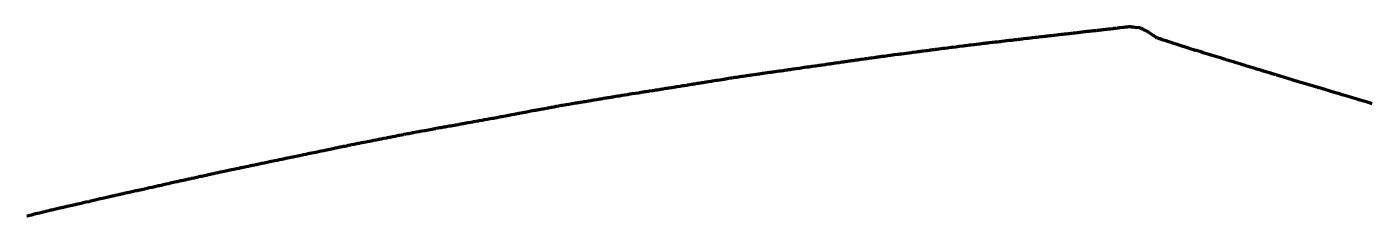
# Model space of a CAD drawing. Header units: metres. Extents: x 599858 to 604892, y 1147555 to 1148052.
# Drawn here: x 599858 to 600482, y 1147943 to 1148031 of the extents above; entities that cross this region are included whole.
import ezdxf

# ---------------------------------------------------------------- set-up
doc = ezdxf.new("R2010")
doc.units = ezdxf.units.M
doc.header["$MEASUREMENT"] = 0
doc.linetypes.add('DGN Style 5', pattern=[112.216283, 48.092693, -64.12359])
doc.layers.add('TF_T_---_Kabl-_2', color=5, linetype='DGN Style 5', lineweight=70)

msp = doc.modelspace()

# ---------------------------------------------------------------- linework, layer by layer
at = {"layer": 'TF_T_---_Kabl-_2'}
msp.add_polyline3d([(600481.68, 1147994.93, 20.66), (600480.52, 1147995.29, 20.68), (600480.05, 1147995.43, 20.68), (600477.808194, 1147996.106032, 20.677695), (600476.12, 1147996.61, 20.68), (600474.83, 1147997, 20.67), (600473.71, 1147997.34, 20.67), (600472.56, 1147997.68, 20.67), (600470.54, 1147998.28, 20.68), (600468.42, 1147998.92, 20.69), (600467.78, 1147999.11, 20.7), (600466.62, 1147999.46, 20.66), (600465.28, 1147999.86, 20.64), (600463.7, 1148000.33, 20.63), (600461.27, 1148001.05, 20.73), (600460.29, 1148001.35, 20.68), (600459.91, 1148001.46, 20.64), (600459.26, 1148001.66, 20.66), (600458.39, 1148001.92, 20.68), (600457.19, 1148002.28, 20.73), (600456.62, 1148002.45, 20.75), (600456.3, 1148002.54, 20.76), (600456.21, 1148002.57, 20.79), (600456.15, 1148002.59, 20.81), (600455.97, 1148002.64, 20.89), (600455.58, 1148002.76, 20.83), (600455.12, 1148002.9, 20.8), (600452.29, 1148003.74, 20.85), (600452.04, 1148003.82, 20.87), (600451.35, 1148004.02, 20.9), (600447.65, 1148005.13, 21.07), (600444.6, 1148006.04, 21.18), (600443.04, 1148006.51, 21.26), (600440.63, 1148007.23, 21.31), (600439.09, 1148007.69, 21.39), (600437.73, 1148008.09, 21.45), (600437.43, 1148008.18, 21.43), (600437.23, 1148008.24, 21.45), (600437, 1148008.31, 21.46), (600436.1, 1148008.58, 21.58), (600435.742465, 1148008.688994, 21.592341), (600434.62, 1148009.03, 21.65), (600433.48, 1148009.38, 21.68), (600432.86, 1148009.57, 21.67), (600432.6, 1148009.65, 21.7), (600431.79, 1148009.9, 21.73), (600430.87, 1148010.18, 21.81), (600430.42, 1148010.32, 21.84), (600430.05, 1148010.43, 21.85), (600429.58, 1148010.57, 21.99), (600429.3, 1148010.66, 21.9), (600428.94, 1148010.77, 21.92), (600428.76, 1148010.82, 21.92), (600427.4, 1148011.24, 22.04), (600426.5, 1148011.52, 22.11), (600425.25, 1148011.9, 22.08), (600424.84, 1148012.02, 22.11), (600423.09, 1148012.56, 22.26), (600423.02, 1148012.58, 22.26), (600422.9, 1148012.62, 22.27), (600422.75, 1148012.66, 22.27), (600420.84, 1148013.25, 22.33), (600418.22, 1148014.05, 22.57), (600418, 1148014.12, 22.59), (600417.86, 1148014.16, 22.59), (600414.6, 1148015.16, 22.66), (600413.88, 1148015.38, 22.72), (600413.81, 1148015.4, 22.72), (600413.58, 1148015.47, 22.79), (600413.11, 1148015.61, 22.9), (600412.23, 1148015.88, 22.94), (600411.84, 1148016.01, 22.95), (600407.62, 1148017.3, 23.17), (600407.44, 1148017.35, 23.18), (600407.07, 1148017.46, 23.21), (600403.36, 1148018.6, 23.48), (600402.3, 1148018.92, 23.55), (600400.24, 1148019.55, 23.8), (600399.91, 1148019.65, 23.82), (600399, 1148019.93, 23.83), (600397.85, 1148020.28, 23.88), (600397.544452, 1148020.378348, 23.906747), (600397.06, 1148020.53, 23.95), (600391.82, 1148022.21, 24.18), (600389.75, 1148022.88, 24.34), (600388.58, 1148023.25, 24.5), (600387.46, 1148023.61, 24.54), (600386.22, 1148024.01, 24.76), (600386.18, 1148024.02, 24.76), (600386.05, 1148024.06, 24.76), (600385.94, 1148024.1, 24.78), (600384.37, 1148024.6, 24.81), (600383.33, 1148024.94, 24.86), (600382.78, 1148025.11, 24.86), (600382.157299, 1148025.31056, 24.823302), (600382.03, 1148025.4, 24.81), (600381.74, 1148025.6, 24.8), (600380.97, 1148026.12, 24.83), (600380.5, 1148026.44, 24.84), (600380.39, 1148026.51, 24.84), (600380.36, 1148026.53, 24.84), (600380.1, 1148026.71, 24.86), (600379.36, 1148027.21, 24.89), (600378.59, 1148027.74, 24.83), (600378.43, 1148027.85, 24.83), (600378.16, 1148028.03, 24.89), (600377.77, 1148028.3, 24.88), (600377.752287, 1148028.307074, 24.876378), (600377.36, 1148028.5, 24.79), (600377.15, 1148028.6, 24.68), (600376.66, 1148028.84, 24.59), (600376.57, 1148028.88, 24.59), (600375.91, 1148029.2, 24.36), (600375.88, 1148029.22, 24.38), (600375.68, 1148029.32, 24.4), (600375.57, 1148029.37, 24.43), (600375.45, 1148029.43, 24.44), (600375.06, 1148029.62, 24.54), (600374.97, 1148029.66, 24.53), (600374.82, 1148029.74, 24.56), (600374.36, 1148029.96, 24.8), (600374.18, 1148030.05, 24.9), (600374.12, 1148030.08, 24.92), (600373.932904, 1148030.169541, 24.973995), (600371.88, 1148030.33, 25.16), (600371.78, 1148030.34, 25.2), (600370.95, 1148030.41, 25.25), (600370.61, 1148030.43, 25.29), (600370.34, 1148030.45, 25.27), (600370.21, 1148030.46, 25.28), (600370.06, 1148030.48, 25.3), (600369.65, 1148030.51, 25.33), (600369.3, 1148030.54, 25.36), (600368.994248, 1148030.555091, 25.379175), (600368.24, 1148030.47, 25.39), (600367.94, 1148030.44, 25.38), (600367.79, 1148030.42, 25.36), (600367.59, 1148030.39, 25.37), (600366.59, 1148030.28, 25.32), (600366.21, 1148030.23, 25.3), (600364.93, 1148030.08, 25.3), (600364.59, 1148030.04, 25.32), (600363.98, 1148029.97, 25.28), (600363.584809, 1148029.918447, 25.335162), (600363.18, 1148029.87, 25.4), (600363.16, 1148029.87, 25.4), (600362.59, 1148029.81, 25.35), (600362.16, 1148029.76, 25.4), (600361.92, 1148029.73, 25.42), (600361.72, 1148029.71, 25.43), (600360.53, 1148029.57, 25.38), (600360.03, 1148029.52, 25.35), (600359.32, 1148029.43, 25.34), (600358.91, 1148029.39, 25.35), (600358.43, 1148029.33, 25.35), (600358.26, 1148029.31, 25.32), (600357.43, 1148029.22, 25.3), (600356.92, 1148029.16, 25.28), (600356.45, 1148029.11, 25.26), (600355.65, 1148029.02, 25.34), (600355.02, 1148028.94, 25.36), (600354.32, 1148028.86, 25.38), (600354.2, 1148028.85, 25.37), (600354.09, 1148028.84, 25.37), (600353.8, 1148028.8, 25.36), (600353.08, 1148028.72, 25.27), (600352.53, 1148028.66, 25.35), (600352.12, 1148028.61, 25.37), (600351.84, 1148028.58, 25.35), (600351.28, 1148028.52, 25.27), (600350.54, 1148028.43, 25.29), (600349.7, 1148028.34, 25.31), (600348.91, 1148028.25, 25.32), (600348.37, 1148028.19, 25.35), (600347.54, 1148028.09, 25.33), (600347.2, 1148028.05, 25.34), (600346.76, 1148028, 25.28), (600346.26, 1148027.95, 25.3), (600345.55, 1148027.86, 25.28), (600345.16, 1148027.82, 25.3), (600344.11, 1148027.7, 25.3), (600343.35, 1148027.61, 25.29), (600343.24, 1148027.6, 25.29), (600342.88, 1148027.56, 25.3), (600342.18, 1148027.48, 25.33), (600341.52, 1148027.4, 25.33), (600341.24, 1148027.37, 25.31), (600341.03, 1148027.35, 25.3), (600340.87, 1148027.33, 25.33), (600340.78, 1148027.32, 25.33), (600339.91, 1148027.22, 25.33), (600339.17, 1148027.14, 25.24), (600339.09, 1148027.13, 25.23), (600338.38, 1148027.05, 25.28), (600337.79, 1148026.98, 25.32), (600336.72, 1148026.86, 25.26), (600336.68, 1148026.85, 25.26), (600336.35, 1148026.82, 25.37), (600335.55, 1148026.72, 25.36), (600334.5, 1148026.6, 25.34), (600334.16, 1148026.57, 25.34), (600333.12, 1148026.45, 25.35), (600332.81, 1148026.41, 25.34), (600332.76, 1148026.41, 25.34), (600332.58, 1148026.39, 25.34), (600332.14, 1148026.34, 25.31), (600331.72, 1148026.29, 25.3), (600331.3, 1148026.24, 25.32), (600330.87, 1148026.19, 25.35), (600330.58, 1148026.16, 25.35), (600329.83, 1148026.07, 25.31), (600328.760511, 1148025.952069, 25.315769), (600328.67, 1148025.94, 25.32), (600328.5, 1148025.92, 25.31), (600328.33, 1148025.9, 25.31), (600328.27, 1148025.89, 25.31), (600327.23, 1148025.77, 25.34), (600327, 1148025.75, 25.34), (600326.69, 1148025.71, 25.33), (600326.48, 1148025.68, 25.32), (600325.67, 1148025.59, 25.25), (600325.55, 1148025.58, 25.26), (600324.52, 1148025.46, 25.25), (600323.58, 1148025.35, 25.26), (600322.96, 1148025.27, 25.29), (600322.59, 1148025.23, 25.27), (600322.16, 1148025.18, 25.28), (600322.03, 1148025.17, 25.28), (600321.74, 1148025.13, 25.3), (600320.3, 1148024.97, 25.29), (600320.08, 1148024.94, 25.29), (600319.47, 1148024.87, 25.32), (600318.95, 1148024.81, 25.25), (600318.6, 1148024.77, 25.25), (600318.42, 1148024.75, 25.24), (600318.34, 1148024.74, 25.27), (600318.18, 1148024.72, 25.25), (600317.5, 1148024.64, 25.3), (600317.16, 1148024.6, 25.26), (600316.63, 1148024.54, 25.3), (600316.22, 1148024.49, 25.29), (600315.71, 1148024.43, 25.27), (600315.53, 1148024.41, 25.3), (600314.64, 1148024.31, 25.25), (600314.51, 1148024.29, 25.25), (600314.45, 1148024.28, 25.25), (600314.28, 1148024.26, 25.27), (600313.66, 1148024.19, 25.34), (600313.51, 1148024.18, 25.31), (600312.25, 1148024.03, 25.32), (600311.31, 1148023.92, 25.35), (600310.18, 1148023.79, 25.33), (600309.44, 1148023.7, 25.24), (600309.04, 1148023.65, 25.27), (600308.03, 1148023.54, 25.36), (600307.6, 1148023.49, 25.38), (600307, 1148023.42, 25.36), (600305.99, 1148023.3, 25.26), (600305.97, 1148023.3, 25.26), (600305.84, 1148023.28, 25.27), (600305.45, 1148023.24, 25.36), (600304.28, 1148023.1, 25.37), (600303.73, 1148023.04, 25.36), (600303.35, 1148022.99, 25.37), (600302.77, 1148022.93, 25.4), (600302.6, 1148022.9, 25.4), (600302.41, 1148022.88, 25.41), (600301.64, 1148022.79, 25.37), (600301.61, 1148022.79, 25.36), (600299.99, 1148022.6, 25.38), (600299.63, 1148022.56, 25.37), (600299.4, 1148022.53, 25.37), (600297.36, 1148022.29, 25.3), (600297.11, 1148022.27, 25.3), (600297, 1148022.25, 25.3), (600295.82, 1148022.12, 25.33), (600295.7, 1148022.1, 25.33), (600294.98, 1148022.02, 25.34), (600294.907828, 1148022.007294, 25.339399), (600294.29, 1148021.93, 25.37), (600293.4, 1148021.82, 25.33), (600293.05, 1148021.77, 25.3), (600292.94, 1148021.76, 25.3), (600292.14, 1148021.65, 25.31), (600290.55, 1148021.45, 25.35), (600290.47, 1148021.44, 25.36), (600290.34, 1148021.42, 25.36), (600289.59, 1148021.33, 25.3), (600289.144309, 1148021.274572, 25.306331), (600288.73, 1148021.22, 25.31), (600287.26, 1148021.03, 25.35), (600286.88, 1148020.98, 25.35), (600286.86, 1148020.98, 25.35), (600286.71, 1148020.96, 25.35), (600286.64, 1148020.95, 25.35), (600285.63, 1148020.82, 25.33), (600285.34, 1148020.78, 25.37), (600285.14, 1148020.76, 25.38), (600284.75, 1148020.71, 25.39), (600283.61, 1148020.56, 25.36), (600283.26, 1148020.51, 25.35), (600282.95, 1148020.47, 25.35), (600282.05, 1148020.36, 25.37), (600281.87, 1148020.34, 25.37), (600280.56, 1148020.17, 25.38), (600280.38, 1148020.14, 25.37), (600279.29, 1148020, 25.36), (600278.87, 1148019.95, 25.35), (600278.58, 1148019.91, 25.37), (600278.17, 1148019.86, 25.37), (600277.39, 1148019.76, 25.39), (600277.24, 1148019.74, 25.39), (600276.93, 1148019.7, 25.39), (600276.45, 1148019.64, 25.37), (600275.43, 1148019.51, 25.42), (600275.12, 1148019.47, 25.42), (600273.65, 1148019.28, 25.42), (600273.21, 1148019.22, 25.35), (600273.12, 1148019.21, 25.35), (600272.91, 1148019.18, 25.37), (600272.54, 1148019.14, 25.35), (600272.06, 1148019.07, 25.4), (600271.94, 1148019.06, 25.38), (600271.15, 1148018.96, 25.31), (600270.67, 1148018.9, 25.3), (600270.233138, 1148018.840288, 25.300699), (600269.03, 1148018.68, 25.31), (600268.85, 1148018.66, 25.35), (600268.58, 1148018.62, 25.36), (600268.37, 1148018.59, 25.4), (600268.25, 1148018.58, 25.38), (600267.22, 1148018.44, 25.39), (600267.02, 1148018.41, 25.37), (600265.89, 1148018.26, 25.4), (600264.84, 1148018.12, 25.4), (600263.65, 1148017.96, 25.42), (600262.99, 1148017.88, 25.39), (600262.6, 1148017.82, 25.41), (600262.39, 1148017.8, 25.43), (600261.57, 1148017.69, 25.36), (600261.56, 1148017.69, 25.36), (600261.55, 1148017.68, 25.36), (600260.29, 1148017.52, 25.41), (600259.82, 1148017.45, 25.43), (600259.41, 1148017.4, 25.42), (600258.47, 1148017.27, 25.37), (600258.41, 1148017.26, 25.36), (600258.33, 1148017.26, 25.36), (600258.31, 1148017.25, 25.36), (600258.17, 1148017.23, 25.37), (600255.52, 1148016.88, 25.41), (600255.37, 1148016.86, 25.42), (600254.62, 1148016.76, 25.39), (600254.58, 1148016.76, 25.39), (600254.57, 1148016.75, 25.39), (600254.54, 1148016.75, 25.39), (600253.98, 1148016.68, 25.46), (600253.43, 1148016.6, 25.43), (600253.25, 1148016.58, 25.51), (600252.294377, 1148016.447593, 25.474894), (600252.26, 1148016.45, 25.47), (600252.07, 1148016.42, 25.45), (600251.73, 1148016.37, 25.46), (600250.89, 1148016.25, 25.47), (600249.57, 1148016.06, 25.48), (600249.45, 1148016.04, 25.48), (600249.37, 1148016.03, 25.48), (600249.29, 1148016.02, 25.48), (600248.56, 1148015.92, 25.47), (600248.23, 1148015.87, 25.46), (600248.13, 1148015.86, 25.45), (600248.01, 1148015.84, 25.44), (600247.79, 1148015.81, 25.46), (600247.03, 1148015.7, 25.49), (600246.96, 1148015.69, 25.49), (600246.48, 1148015.62, 25.49), (600244.78, 1148015.38, 25.56), (600243.95, 1148015.26, 25.55), (600243.39, 1148015.18, 25.55), (600242.96, 1148015.12, 25.54), (600242.47, 1148015.05, 25.55), (600241.7, 1148014.94, 25.55), (600241.25, 1148014.88, 25.56), (600240.71, 1148014.8, 25.57), (600240.3, 1148014.74, 25.56), (600239.75, 1148014.66, 25.57), (600239.23, 1148014.59, 25.57), (600238.82, 1148014.53, 25.55), (600238.41, 1148014.47, 25.55), (600237.76, 1148014.38, 25.55), (600237.37, 1148014.33, 25.54), (600236.9, 1148014.26, 25.56), (600236.28, 1148014.17, 25.59), (600236.07, 1148014.14, 25.59), (600235.41, 1148014.05, 25.59), (600235.05, 1148014, 25.59), (600234.77, 1148013.96, 25.57), (600234.32, 1148013.89, 25.61), (600233.23, 1148013.74, 25.59), (600232.82, 1148013.68, 25.59), (600232.04, 1148013.57, 25.6), (600231.29, 1148013.46, 25.61), (600231.01, 1148013.42, 25.62), (600230.36, 1148013.33, 25.59), (600229.62, 1148013.22, 25.61), (600229.59, 1148013.22, 25.61), (600228.55, 1148013.07, 25.58), (600228.25, 1148013.03, 25.58), (600227.2, 1148012.88, 25.63), (600226.93, 1148012.84, 25.63), (600226.12, 1148012.72, 25.61), (600225.81, 1148012.68, 25.62), (600225.532811, 1148012.642583, 25.60013), (600224.72, 1148012.52, 25.54), (600223.58, 1148012.36, 25.55), (600222.28, 1148012.18, 25.65), (600222.1, 1148012.15, 25.68), (600221.62, 1148012.08, 25.66), (600221.41, 1148012.05, 25.64), (600221.34, 1148012.04, 25.64), (600220.68, 1148011.95, 25.65), (600219.82, 1148011.82, 25.68), (600218.64, 1148011.65, 25.62), (600218.63, 1148011.65, 25.62), (600218.62, 1148011.65, 25.62), (600218.59, 1148011.65, 25.62), (600217.1, 1148011.43, 25.71), (600216.3, 1148011.32, 25.71), (600216.22, 1148011.31, 25.71), (600216.06, 1148011.29, 25.71), (600214.79, 1148011.11, 25.72), (600213.8, 1148010.96, 25.73), (600213.37, 1148010.9, 25.73), (600212.57, 1148010.79, 25.73), (600212.02, 1148010.71, 25.71), (600211.93, 1148010.7, 25.69), (600211.83, 1148010.68, 25.71), (600211.11, 1148010.58, 25.74), (600210.88, 1148010.55, 25.75), (600210.49, 1148010.49, 25.75), (600209.41, 1148010.34, 25.79), (600209.26, 1148010.32, 25.78), (600208.72, 1148010.24, 25.78), (600207.7, 1148010.09, 25.76), (600207.42, 1148010.05, 25.78), (600207.09, 1148010.01, 25.82), (600205.98, 1148009.85, 25.83), (600205.04, 1148009.71, 25.82), (600204.11, 1148009.58, 25.86), (600203.58, 1148009.5, 25.85), (600203.35, 1148009.47, 25.85), (600203.12, 1148009.44, 25.8), (600202.69, 1148009.38, 25.78), (600200.51, 1148009.07, 25.87), (600200.49, 1148009.06, 25.87), (600199.56, 1148008.93, 25.86), (600199.26, 1148008.89, 25.88), (600199.23, 1148008.88, 25.88), (600198.67, 1148008.8, 25.87), (600198.45, 1148008.77, 25.86), (600198.38, 1148008.76, 25.86), (600197.9, 1148008.69, 25.87), (600197.39, 1148008.62, 25.88), (600196.59, 1148008.5, 25.86), (600196.29, 1148008.46, 25.86), (600194.35, 1148008.18, 25.9), (600193.91, 1148008.12, 25.91), (600193.28, 1148008.03, 25.91), (600193.09, 1148008, 25.89), (600192.94, 1148007.98, 25.88), (600191.78, 1148007.82, 25.94), (600191.4, 1148007.76, 25.95), (600191.24, 1148007.74, 25.96), (600190.06, 1148007.57, 25.96), (600189.99, 1148007.56, 25.96), (600189.67, 1148007.52, 25.95), (600188.56, 1148007.36, 25.99), (600188.09, 1148007.29, 26), (600187.14, 1148007.15, 26.02), (600187.105208, 1148007.147445, 26.017119), (600186.32, 1148007.02, 26.02), (600185.85, 1148006.95, 26.02), (600184.89, 1148006.79, 26.01), (600184.47, 1148006.73, 26.02), (600183.47, 1148006.56, 26.01), (600182.26, 1148006.37, 25.99), (600181.73, 1148006.28, 25.98), (600181.55, 1148006.26, 25.98), (600181.29, 1148006.21, 25.99), (600179.43, 1148005.91, 26.02), (600178.33, 1148005.74, 26.01), (600178.24, 1148005.72, 26), (600178.14, 1148005.71, 25.99), (600178.03, 1148005.69, 25.99), (600177.95, 1148005.68, 25.99), (600175.97, 1148005.36, 26.04), (600175.91, 1148005.35, 26.04), (600175.37, 1148005.26, 26.04), (600174.06, 1148005.05, 25.96), (600173.63, 1148004.98, 26.01), (600173.5, 1148004.96, 25.99), (600173.18, 1148004.91, 26), (600172.27, 1148004.76, 25.95), (600171.76, 1148004.68, 26.01), (600171.1, 1148004.57, 26.01), (600170.39, 1148004.46, 26.01), (600169.85, 1148004.37, 26.06), (600169.59, 1148004.33, 26.06), (600169.31, 1148004.28, 26.02), (600169, 1148004.23, 26.03), (600167.88, 1148004.05, 26.03), (600167.6, 1148004.01, 26.03), (600167.13, 1148003.93, 26.08), (600166.99, 1148003.91, 26.07), (600166.36, 1148003.81, 26.07), (600165.62, 1148003.69, 26.06), (600164.62, 1148003.53, 26.11), (600164.35, 1148003.49, 26.12), (600164.07, 1148003.44, 26.13), (600162.85, 1148003.24, 26.09), (600162.72, 1148003.22, 26.07), (600162.36, 1148003.17, 26.11), (600161.6, 1148003.04, 26.11), (600161.03, 1148002.95, 26.11), (600160.84, 1148002.92, 26.12), (600159.38, 1148002.69, 26.12), (600159.35, 1148002.68, 26.12), (600158.91, 1148002.61, 26.1), (600158.77, 1148002.59, 26.15), (600158.28922, 1148002.512997, 26.144754), (600157.85, 1148002.44, 26.14), (600157.31, 1148002.36, 26.12), (600157.09, 1148002.32, 26.13), (600155.98, 1148002.15, 26.15), (600155.65, 1148002.09, 26.13), (600154.98, 1148001.99, 26.14), (600154.55, 1148001.92, 26.16), (600152.93, 1148001.67, 26.19), (600152.84, 1148001.65, 26.19), (600152.46, 1148001.59, 26.22), (600152, 1148001.52, 26.23), (600151.8, 1148001.49, 26.24), (600151.31, 1148001.41, 26.2), (600150.45, 1148001.28, 26.22), (600150.08, 1148001.22, 26.25), (600149.91, 1148001.19, 26.24), (600149.77, 1148001.17, 26.25), (600149.24, 1148001.08, 26.26), (600148.48, 1148000.97, 26.25), (600148.28, 1148000.93, 26.24), (600148.07, 1148000.9, 26.24), (600146.92, 1148000.72, 26.25), (600146.28, 1148000.62, 26.28), (600145.24, 1148000.45, 26.29), (600144.74, 1148000.38, 26.3), (600144.3, 1148000.31, 26.33), (600143.81, 1148000.23, 26.34), (600142.93, 1148000.09, 26.33), (600142.35, 1148000, 26.29), (600141.84, 1147999.92, 26.28), (600141.61, 1147999.88, 26.31), (600140.29, 1147999.68, 26.29), (600138.78, 1147999.44, 26.31), (600138.01, 1147999.32, 26.3), (600137.81, 1147999.28, 26.31), (600136.71, 1147999.11, 26.33), (600136.55, 1147999.09, 26.34), (600135.2, 1147998.87, 26.37), (600134.26, 1147998.73, 26.39), (600134.159959, 1147998.713923, 26.396648), (600133.51, 1147998.6, 26.42), (600132.92, 1147998.5, 26.43), (600132.04, 1147998.36, 26.45), (600131.19, 1147998.22, 26.47), (600130.42, 1147998.09, 26.48), (600130.05, 1147998.03, 26.48), (600129.84, 1147997.99, 26.46), (600129.31, 1147997.9, 26.44), (600129.19, 1147997.88, 26.44), (600129.06, 1147997.86, 26.45), (600127.94, 1147997.68, 26.45), (600127.54, 1147997.61, 26.46), (600126.86, 1147997.5, 26.45), (600126.6, 1147997.45, 26.44), (600125.6, 1147997.29, 26.43), (600125.31, 1147997.24, 26.44), (600125.15, 1147997.21, 26.44), (600124.24, 1147997.06, 26.48), (600123.84, 1147996.99, 26.47), (600123.43, 1147996.93, 26.55), (600123.2, 1147996.89, 26.56), (600123.03, 1147996.86, 26.53), (600122.23, 1147996.73, 26.57), (600121.2, 1147996.56, 26.54), (600121.1, 1147996.54, 26.55), (600121.02, 1147996.52, 26.55), (600120.12, 1147996.38, 26.57), (600119.8, 1147996.32, 26.57), (600119.73, 1147996.31, 26.57), (600118.63, 1147996.13, 26.53), (600117.88, 1147996, 26.54), (600117.1, 1147995.87, 26.59), (600116.81, 1147995.83, 26.57), (600116.32, 1147995.74, 26.58), (600116.08, 1147995.7, 26.57), (600116.06, 1147995.7, 26.57), (600116, 1147995.69, 26.57), (600114.92, 1147995.51, 26.57), (600114.43, 1147995.43, 26.6), (600114.04, 1147995.36, 26.6), (600113.64, 1147995.3, 26.6), (600113.17, 1147995.22, 26.61), (600112.86, 1147995.17, 26.63), (600112.6, 1147995.13, 26.64), (600111.18, 1147994.89, 26.69), (600111.09, 1147994.87, 26.69), (600111.07, 1147994.87, 26.69), (600110.04, 1147994.7, 26.68), (600109.89, 1147994.68, 26.67), (600109.64, 1147994.63, 26.68), (600109.61, 1147994.63, 26.68), (600109.45, 1147994.6, 26.68), (600108.41, 1147994.43, 26.66), (600108.36, 1147994.42, 26.66), (600107.15, 1147994.22, 26.66), (600106.87, 1147994.17, 26.63), (600106.58, 1147994.13, 26.63), (600106.05, 1147994.04, 26.68), (600105.468725, 1147993.944434, 26.664403), (600104.7, 1147993.8, 26.64), (600104.6, 1147993.78, 26.62), (600104.24, 1147993.71, 26.64), (600104.06, 1147993.68, 26.66), (600103.51, 1147993.57, 26.68), (600103.05, 1147993.49, 26.66), (600102.59, 1147993.4, 26.64), (600101.64, 1147993.22, 26.64), (600101.25, 1147993.15, 26.65), (600100.11, 1147992.93, 26.66), (600099.51, 1147992.82, 26.69), (600099.21, 1147992.77, 26.68), (600098.32, 1147992.6, 26.67), (600097.61, 1147992.47, 26.66), (600097.19, 1147992.39, 26.66), (600095.82, 1147992.13, 26.63), (600095.4, 1147992.05, 26.63), (600094.61, 1147991.9, 26.67), (600094.37, 1147991.86, 26.68), (600093.66, 1147991.73, 26.65), (600093.59, 1147991.71, 26.65), (600092.83, 1147991.57, 26.7), (600091.94, 1147991.4, 26.7), (600090.68, 1147991.17, 26.72), (600089.98, 1147991.03, 26.72), (600089.35, 1147990.92, 26.76), (600089.25, 1147990.9, 26.76), (600088.87, 1147990.83, 26.77), (600088.01, 1147990.67, 26.75), (600087.6, 1147990.59, 26.74), (600087.36, 1147990.54, 26.76), (600086.61, 1147990.4, 26.75), (600086.21, 1147990.33, 26.77), (600085.11, 1147990.12, 26.77), (600084.69, 1147990.04, 26.78), (600084.13, 1147989.94, 26.79), (600083.21, 1147989.77, 26.72), (600083.01, 1147989.73, 26.72), (600082.37, 1147989.61, 26.84), (600081.87, 1147989.51, 26.73), (600081.84, 1147989.51, 26.73), (600081.51, 1147989.45, 26.84), (600080.94, 1147989.34, 26.79), (600080.06, 1147989.17, 26.85), (600078.45, 1147988.87, 26.85), (600077.91, 1147988.77, 26.87), (600077.37, 1147988.67, 26.87), (600076.21, 1147988.45, 26.82), (600076.08, 1147988.43, 26.82), (600075.35, 1147988.29, 26.85), (600074.5, 1147988.13, 26.87), (600074.05, 1147988.05, 26.89), (600073.959815, 1147988.025429, 26.884197), (600073.07, 1147987.87, 26.81), (600073.04, 1147987.87, 26.81), (600073.03, 1147987.86, 26.81), (600072.42, 1147987.75, 26.88), (600071.67, 1147987.62, 26.94), (600070.32, 1147987.38, 26.95), (600069.74, 1147987.27, 26.84), (600069.42, 1147987.21, 26.83), (600069.32, 1147987.2, 26.84), (600068.99, 1147987.14, 26.86), (600067.83, 1147986.93, 26.93), (600067.72, 1147986.91, 26.94), (600067.51, 1147986.87, 26.94), (600065.21, 1147986.46, 27.02), (600065.13, 1147986.44, 27.02), (600064.94, 1147986.41, 27), (600064.05, 1147986.25, 27.05), (600062.77, 1147986.02, 27), (600062.64, 1147986, 27), (600062.61, 1147985.99, 27), (600061.83, 1147985.85, 27.06), (600061.76, 1147985.84, 27.07), (600060.79, 1147985.67, 27.04), (600060.2, 1147985.56, 27.04), (600058.73, 1147985.3, 27.07), (600058.47, 1147985.25, 27.07), (600058.39, 1147985.23, 27.06), (600058.15, 1147985.19, 27.09), (600057.29, 1147985.04, 27.11), (600057.01, 1147984.99, 27.04), (600056.61, 1147984.92, 27.01), (600056.39, 1147984.88, 27.03), (600055.5, 1147984.72, 27.11), (600054.8, 1147984.59, 27.12), (600054.64, 1147984.56, 27.12), (600054.02, 1147984.45, 27.13), (600053.48, 1147984.36, 27.14), (600052.77, 1147984.23, 27.14), (600052.37, 1147984.16, 27.12), (600052.16, 1147984.12, 27.12), (600051.835434, 1147984.056957, 27.12177), (600051.47, 1147983.99, 27.13), (600050.31, 1147983.78, 27.2), (600050, 1147983.72, 27.19), (600049.89, 1147983.7, 27.2), (600049.75, 1147983.68, 27.19), (600048.91, 1147983.52, 27.18), (600048.01, 1147983.36, 27.15), (600047.88, 1147983.33, 27.15), (600047.29, 1147983.23, 27.2), (600046.77, 1147983.13, 27.19), (600046.57, 1147983.1, 27.19), (600046.37, 1147983.06, 27.18), (600046.14, 1147983.01, 27.2), (600042.76, 1147982.4, 27.25), (600041.47, 1147982.16, 27.25), (600040.5, 1147981.98, 27.32), (600040.12, 1147981.91, 27.33), (600040.02, 1147981.89, 27.33), (600040, 1147981.89, 27.33), (600038.92, 1147981.69, 27.24), (600037.24, 1147981.39, 27.37), (600036.89, 1147981.32, 27.38), (600036.69, 1147981.28, 27.37), (600036.008406, 1147981.160372, 27.399206), (600035.73, 1147981.1, 27.41), (600035.68, 1147981.09, 27.41), (600035.28, 1147981.02, 27.42), (600035.27, 1147981.01, 27.42), (600034.96, 1147980.95, 27.41), (600034.87, 1147980.94, 27.42), (600033.19, 1147980.61, 27.38), (600033.01, 1147980.57, 27.38), (600032.86, 1147980.54, 27.39), (600030.97, 1147980.17, 27.43), (600030.89, 1147980.16, 27.43), (600030.77, 1147980.13, 27.42), (600029.46, 1147979.88, 27.4), (600029.17, 1147979.82, 27.42), (600029.07, 1147979.8, 27.42), (600028.95, 1147979.78, 27.42), (600027.89, 1147979.57, 27.38), (600027.32, 1147979.46, 27.45), (600026.57, 1147979.31, 27.43), (600026.25, 1147979.25, 27.49), (600025.34, 1147979.07, 27.48), (600024.97, 1147979, 27.49), (600023.74, 1147978.76, 27.49), (600023.21, 1147978.66, 27.49), (600023.03, 1147978.62, 27.52), (600022.56, 1147978.53, 27.52), (600021.81, 1147978.38, 27.49), (600021.54, 1147978.33, 27.47), (600021.36, 1147978.29, 27.5), (600020.86, 1147978.2, 27.51), (600020.2, 1147978.07, 27.48), (600019.08, 1147977.85, 27.48), (600017.95, 1147977.63, 27.49), (600017.05, 1147977.45, 27.54), (600015.82, 1147977.21, 27.55), (600015.58, 1147977.16, 27.55), (600015.37, 1147977.12, 27.55), (600013.53, 1147976.76, 27.57), (600013.35, 1147976.73, 27.58), (600012.26, 1147976.51, 27.63), (600011.93, 1147976.45, 27.65), (600011.39, 1147976.34, 27.65), (600011.08, 1147976.28, 27.64), (600009.986392, 1147976.065096, 27.653341), (600009.86, 1147976.04, 27.66), (600008.84, 1147975.83, 27.71), (600008.76, 1147975.81, 27.7), (600008.71, 1147975.8, 27.7), (600008.61, 1147975.78, 27.7), (600008.31, 1147975.72, 27.68), (600008.26, 1147975.71, 27.68), (600007.24, 1147975.5, 27.63), (600007.06, 1147975.46, 27.67), (600005.62, 1147975.16, 27.75), (600005.54, 1147975.14, 27.74), (600005.46, 1147975.13, 27.75), (600005.21, 1147975.07, 27.74), (600005.1, 1147975.05, 27.74), (600003.87, 1147974.79, 27.7), (600003.56, 1147974.73, 27.71), (600003.53, 1147974.72, 27.71), (600002.76, 1147974.56, 27.72), (600002.71, 1147974.55, 27.72), (600002.36, 1147974.48, 27.71), (600001.24, 1147974.25, 27.73), (600001, 1147974.2, 27.72), (600000.24, 1147974.04, 27.74), (599998.81, 1147973.74, 27.77), (599998.03, 1147973.58, 27.78), (599997.3, 1147973.43, 27.77), (599997.02, 1147973.37, 27.77), (599995.89, 1147973.13, 27.81), (599994.7, 1147972.89, 27.86), (599994.69, 1147972.88, 27.86), (599993.45, 1147972.62, 27.87), (599992.18, 1147972.36, 27.85), (599992.1, 1147972.34, 27.85), (599992.04, 1147972.33, 27.84), (599989.57, 1147971.82, 27.92), (599989.43, 1147971.79, 27.93), (599989.36, 1147971.77, 27.93), (599987.63, 1147971.41, 27.89), (599986.38, 1147971.15, 27.99), (599986.32, 1147971.14, 27.99), (599986.29, 1147971.13, 27.99), (599986.02, 1147971.08, 27.99), (599983.93, 1147970.64, 27.92), (599983.9, 1147970.64, 27.92), (599983.68, 1147970.59, 27.91), (599982.31, 1147970.31, 27.97), (599982.13, 1147970.27, 27.96), (599982.01, 1147970.24, 27.97), (599981.86, 1147970.21, 27.96), (599981.59, 1147970.16, 27.99), (599980.67, 1147969.96, 27.97), (599979.29, 1147969.68, 27.99), (599979.02, 1147969.62, 27.93), (599978.57, 1147969.53, 27.95), (599978.19, 1147969.45, 28), (599977.69, 1147969.34, 27.97), (599977.06, 1147969.21, 28.04), (599976.6, 1147969.12, 28.06), (599976.46, 1147969.09, 28.08), (599976.31, 1147969.06, 28.08), (599975.44, 1147968.88, 28.1), (599974.73, 1147968.73, 28.07), (599974.29, 1147968.64, 28.09), (599973.25, 1147968.42, 28.11), (599971.63, 1147968.08, 28.08), (599971.62, 1147968.08, 28.08), (599971.59, 1147968.07, 28.09), (599970.83, 1147967.92, 28.19), (599970.49, 1147967.84, 28.17), (599970.43, 1147967.83, 28.18), (599970.25, 1147967.79, 28.18), (599968.97, 1147967.53, 28.21), (599968.3, 1147967.39, 28.18), (599967.45, 1147967.21, 28.2), (599967.25, 1147967.17, 28.19), (599967.19, 1147967.16, 28.19), (599967.13, 1147967.14, 28.19), (599965.95, 1147966.9, 28.24), (599965.23, 1147966.75, 28.27), (599964.6, 1147966.62, 28.25), (599963.13, 1147966.31, 28.25), (599963.02, 1147966.29, 28.26), (599962.82, 1147966.25, 28.28), (599962.21, 1147966.12, 28.33), (599962.02, 1147966.08, 28.34), (599961.48, 1147965.97, 28.36), (599961.2, 1147965.91, 28.33), (599960.93, 1147965.85, 28.32), (599959.66, 1147965.59, 28.3), (599959.41, 1147965.54, 28.31), (599958.57, 1147965.36, 28.39), (599957.79, 1147965.2, 28.31), (599957.65, 1147965.17, 28.32), (599957.57, 1147965.15, 28.32), (599957.31, 1147965.1, 28.33), (599956.85, 1147965, 28.4), (599956.73, 1147964.98, 28.38), (599956.45, 1147964.92, 28.4), (599954.83, 1147964.58, 28.46), (599954.26, 1147964.47, 28.47), (599953.14, 1147964.23, 28.5), (599952.6, 1147964.12, 28.55), (599952.36, 1147964.07, 28.55), (599950.61, 1147963.7, 28.53), (599948.22, 1147963.21, 28.54), (599948.07, 1147963.17, 28.56), (599947.95, 1147963.15, 28.55), (599947.89, 1147963.14, 28.55), (599946.81, 1147962.91, 28.59), (599946.65, 1147962.88, 28.59), (599946.29, 1147962.8, 28.61), (599945.978775, 1147962.735022, 28.609482), (599944.84, 1147962.49, 28.62), (599943.77, 1147962.25, 28.56), (599943.76, 1147962.25, 28.56), (599943.76, 1147962.24, 28.56), (599943.22, 1147962.12, 28.65), (599942.33, 1147961.93, 28.59), (599941.38, 1147961.71, 28.57), (599939.3, 1147961.25, 28.68), (599939.07, 1147961.2, 28.7), (599938.9, 1147961.16, 28.7), (599938.71, 1147961.12, 28.69), (599937.95, 1147960.95, 28.67), (599937.89, 1147960.94, 28.67), (599937.88, 1147960.94, 28.67), (599936.29, 1147960.58, 28.73), (599935.85, 1147960.48, 28.77), (599934.77, 1147960.24, 28.79), (599934.55, 1147960.19, 28.77), (599934.4, 1147960.16, 28.79), (599933.53, 1147959.97, 28.8), (599933.25, 1147959.9, 28.79), (599931.98, 1147959.62, 28.86), (599931.59, 1147959.54, 28.88), (599930.8, 1147959.36, 28.84), (599930.23, 1147959.23, 28.82), (599929.69, 1147959.11, 28.84), (599929.01, 1147958.96, 28.92), (599928.44, 1147958.83, 28.88), (599928.12, 1147958.76, 28.84), (599927.61, 1147958.65, 28.88), (599926.85, 1147958.48, 28.89), (599924.96, 1147958.06, 28.98), (599924.62, 1147957.98, 28.98), (599924.41, 1147957.94, 28.98), (599924.07, 1147957.86, 28.97), (599923.89, 1147957.82, 28.97), (599922.93, 1147957.61, 28.96), (599921.56, 1147957.3, 28.97), (599920.55, 1147957.08, 29.03), (599919.78, 1147956.9, 29.06), (599919.36, 1147956.81, 29.06), (599917.71, 1147956.44, 29.05), (599917.48, 1147956.39, 29.04), (599917.01, 1147956.29, 29.06), (599916.38, 1147956.15, 29.04), (599915.15, 1147955.87, 29.07), (599913.53, 1147955.51, 29.09), (599912.85, 1147955.36, 29.15), (599911.56, 1147955.07, 29.22), (599911.4, 1147955.04, 29.16), (599910.74, 1147954.89, 29.25), (599910.18, 1147954.76, 29.26), (599909.96, 1147954.72, 29.26), (599909.39, 1147954.59, 29.24), (599909.03, 1147954.51, 29.24), (599908.8, 1147954.46, 29.25), (599907.66, 1147954.21, 29.27), (599907.09, 1147954.08, 29.29), (599905.62, 1147953.75, 29.4), (599905.39, 1147953.7, 29.42), (599905.3, 1147953.68, 29.42), (599904.8, 1147953.57, 29.4), (599903.3, 1147953.23, 29.3), (599902.98, 1147953.16, 29.33), (599902.04, 1147952.95, 29.38), (599901.936237, 1147952.928433, 29.389565), (599901.87, 1147952.91, 29.4), (599901.31, 1147952.79, 29.4), (599900.76, 1147952.66, 29.4), (599899.35, 1147952.34, 29.48), (599899.23, 1147952.31, 29.49), (599898.37, 1147952.12, 29.39), (599897.8, 1147951.99, 29.48), (599897.57, 1147951.93, 29.5), (599897.2, 1147951.85, 29.51), (599895.98, 1147951.57, 29.48), (599895.48, 1147951.46, 29.48), (599893.46, 1147951, 29.57), (599893.39, 1147950.98, 29.58), (599893.33, 1147950.97, 29.58), (599892.48, 1147950.77, 29.62), (599892.45, 1147950.77, 29.61), (599892.37, 1147950.75, 29.62), (599889.96, 1147950.2, 29.68), (599889.93, 1147950.19, 29.68), (599887.34, 1147949.6, 29.73), (599887.33, 1147949.6, 29.73), (599887.17, 1147949.56, 29.74), (599886.86, 1147949.49, 29.74), (599885.68, 1147949.22, 29.78), (599885.64, 1147949.22, 29.78), (599885.61, 1147949.21, 29.78), (599882.85, 1147948.58, 29.82), (599882.8, 1147948.57, 29.82), (599881.91, 1147948.36, 29.8), (599881.82, 1147948.34, 29.81), (599881.22, 1147948.21, 29.75), (599880.67, 1147948.08, 29.77), (599878.5, 1147947.59, 29.83), (599877.76, 1147947.42, 29.84), (599876.84, 1147947.21, 29.84), (599875.93, 1147947, 29.94), (599875.68, 1147946.94, 29.96), (599875.6, 1147946.93, 29.96), (599875.17, 1147946.83, 29.97), (599874.71, 1147946.72, 29.98), (599874.49, 1147946.67, 29.96), (599874.19, 1147946.61, 29.97), (599872.37, 1147946.19, 29.96), (599871.84, 1147946.07, 29.98), (599870.61, 1147945.79, 30.03), (599869.95, 1147945.64, 30.14), (599869.78, 1147945.6, 30.12), (599869.48, 1147945.53, 30.14), (599868.96, 1147945.41, 30.09), (599868.730561, 1147945.355186, 30.084552), (599868.32, 1147945.26, 30.08), (599867.28, 1147945, 30.13), (599866.8, 1147944.88, 30.11), (599866.64, 1147944.85, 30.12), (599866.62, 1147944.84, 30.12), (599865.88, 1147944.66, 30.16), (599864.83, 1147944.4, 30.17), (599864.77, 1147944.39, 30.17), (599864.2, 1147944.25, 30.18), (599862.37, 1147943.8, 30.23), (599861.87, 1147943.67, 30.24), (599861.22, 1147943.51, 30.22), (599860.44, 1147943.32, 30.27), (599859.17, 1147943.01, 30.26), (599858.78, 1147942.91, 30.27), (599858.48, 1147942.84, 30.3), (599858.44, 1147942.83, 30.24), (599858.42, 1147942.83, 30.1), (599858.4, 1147942.82, 30.41), (599858.4, 1147942.82, 30.27), (599858.38, 1147942.82, 30.46), (599858.38, 1147942.81, 30.47), (599858.37, 1147942.81, 30.42)], dxfattribs=at)

doc.saveas('drawing.dxf')
